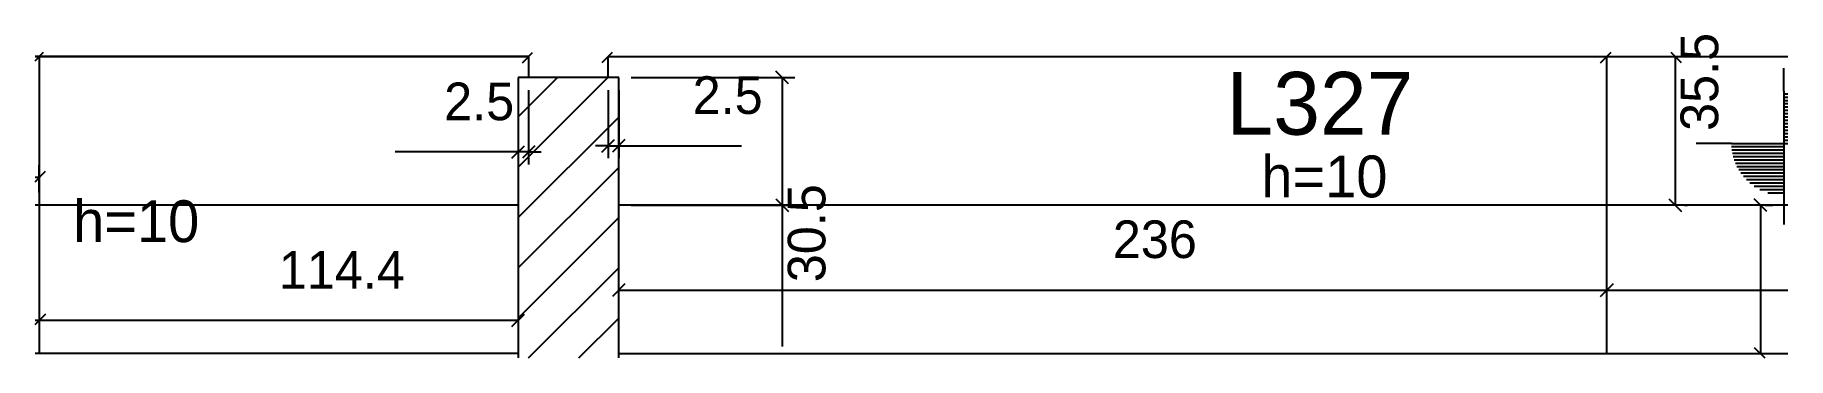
# Model space of a CAD drawing. Header units: metres. Extents: x 3030 to 3449, y 1577 to 1654.
import ezdxf

# ---------------------------------------------------------------- set-up
doc = ezdxf.new("R2010")
doc.units = ezdxf.units.M
for name, color, linetype in [('3', 7, 'Continuous'), ('4', 7, 'Continuous'), ('7', 7, 'Continuous'), ('Painéis', 7, 'Continuous')]:
    doc.layers.add(name, color=color, linetype=linetype)

msp = doc.modelspace()

# ---------------------------------------------------------------- linework, layer by layer
at = {"layer": '3', "color": 3, "lineweight": 25}
for p, q in [((3447.83, 1640.68), (3447.83, 1646.19)), ((3145.57, 1622.51), (3166.99, 1643.94)), ((3145.57, 1634.53), (3154.97, 1643.94)), ((3447.83, 1640.68), (3447.83, 1615.68)), ((3447.83, 1640.08), (3448.8, 1640.08)), ((3447.83, 1639.28), (3448.8, 1639.28)), ((3447.83, 1638.49), (3448.8, 1638.49)), ((3447.83, 1637.7), (3448.8, 1637.7)), ((3447.83, 1636.91), (3448.8, 1636.91)), ((3145.57, 1610.49), (3169.57, 1634.49)), ((3447.83, 1636.11), (3448.8, 1636.11)), ((3447.83, 1635.32), (3448.8, 1635.32)), ((3447.83, 1634.53), (3448.8, 1634.53)), ((3447.83, 1633.73), (3448.8, 1633.73)), ((3447.83, 1632.94), (3448.8, 1632.94)), ((3447.83, 1632.15), (3448.8, 1632.15)), ((3447.83, 1631.36), (3448.8, 1631.36)), ((3447.83, 1630.56), (3448.8, 1630.56)), ((3447.83, 1629.77), (3448.8, 1629.77)), ((3447.83, 1628.98), (3448.8, 1628.98)), ((3435.33, 1628.18), (3426.9, 1628.18)), ((3435.33, 1628.18), (3448.8, 1628.18)), ((3447.83, 1627.39), (3435.33, 1627.39)), ((3447.83, 1626.6), (3435.43, 1626.6)), ((3447.83, 1625.81), (3435.56, 1625.81)), ((3447.83, 1625.01), (3435.74, 1625.01)), ((3447.83, 1624.22), (3435.97, 1624.22)), ((3145.57, 1598.47), (3169.57, 1622.47)), ((3447.83, 1623.43), (3436.27, 1623.43)), ((3447.83, 1622.63), (3436.63, 1622.63)), ((3447.83, 1621.84), (3437.06, 1621.84)), ((3447.83, 1621.05), (3437.56, 1621.05)), ((3447.83, 1620.26), (3438.16, 1620.26)), ((3447.83, 1619.46), (3438.87, 1619.46)), ((3447.83, 1618.67), (3439.72, 1618.67)), ((3447.83, 1617.88), (3440.76, 1617.88)), ((3447.83, 1617.08), (3442.08, 1617.08)), ((3447.83, 1616.29), (3443.98, 1616.29)), ((3447.83, 1615.68), (3447.83, 1608.82)), ((3145.57, 1586.45), (3169.57, 1610.45)), ((3148.04, 1576.9), (3169.57, 1598.43)), ((3160.06, 1576.9), (3169.57, 1586.41)), ((3145.57, 1577.94), (3030.2, 1577.94)), ((3169.57, 1577.94), (3448.8, 1577.94))]:
    msp.add_line(p, q, dxfattribs=at)
for points in [[(3030.2, 1648.94), (3148.07, 1648.94)], [(3148.07, 1648.94), (3148.07, 1643.94)], [(3167.07, 1648.94), (3448.8, 1648.94)], [(3167.07, 1643.94), (3167.07, 1648.94)]]:
    msp.add_lwpolyline(points, dxfattribs=at)
at = {"layer": '7', "color": 7, "lineweight": 25}
for points in [[(3169.57, 1643.94), (3145.57, 1643.94)], [(3145.57, 1643.94), (3145.57, 1576.9)], [(3169.57, 1576.9), (3169.57, 1643.94)]]:
    msp.add_lwpolyline(points, dxfattribs=at)
at = {"layer": 'Painéis', "color": 0, "lineweight": 25}
for p, q in [((3032.16, 1649.9), (3030.2, 1647.94)), ((3030.2, 1647.94), (3032.16, 1649.9)), ((3146.57, 1647.44), (3149.03, 1649.9)), ((3168.03, 1649.9), (3165.57, 1647.44)), ((3404.07, 1647.44), (3406.53, 1649.9)), ((3406.53, 1649.9), (3404.07, 1647.44)), ((3423.35, 1647.44), (3420.89, 1649.9)), ((3210.13, 1642.44), (3207.13, 1645.44)), ((3165.57, 1626.14), (3168.57, 1629.14)), ((3171.07, 1629.14), (3168.07, 1626.14)), ((3144.07, 1624.65), (3147.07, 1627.65)), ((3149.57, 1627.65), (3146.57, 1624.65)), ((3030.2, 1619.02), (3032.7, 1621.52)), ((3207.13, 1614.94), (3210.13, 1611.94)), ((3420.35, 1614.94), (3423.35, 1611.94)), ((3443.73, 1611.94), (3440.73, 1614.94)), ((3171.07, 1594.6), (3168.07, 1591.6)), ((3404.07, 1591.6), (3407.07, 1594.6)), ((3407.07, 1594.6), (3404.07, 1591.6)), ((3032.7, 1587.39), (3030.2, 1584.89)), ((3030.2, 1584.89), (3032.7, 1587.39)), ((3144.07, 1584.39), (3147.07, 1587.39)), ((3440.73, 1579.44), (3443.26, 1576.9))]:
    msp.add_line(p, q, dxfattribs=at)
at = {"layer": 'Painéis', "color": 4, "lineweight": 25}
for p, q in [((3031.2, 1648.94), (3030.2, 1648.94)), ((3148.07, 1648.94), (3031.2, 1648.94)), ((3167.07, 1648.94), (3405.57, 1648.94)), ((3405.57, 1648.94), (3448.8, 1648.94)), ((3421.85, 1648.94), (3421.85, 1613.44)), ((3424.1, 1648.94), (3424.85, 1648.94)), ((3145.57, 1640.94), (3145.57, 1623.15)), ((3148.07, 1640.94), (3148.07, 1623.15)), ((3167.07, 1640.94), (3167.07, 1624.64)), ((3169.57, 1640.94), (3169.57, 1624.64)), ((3172.57, 1643.94), (3211.63, 1643.94)), ((3208.63, 1643.94), (3208.63, 1613.44)), ((3145.57, 1626.15), (3116.21, 1626.15)), ((3148.07, 1626.15), (3145.57, 1626.15)), ((3148.07, 1626.15), (3151.07, 1626.15)), ((3167.07, 1627.64), (3164.07, 1627.64)), ((3167.07, 1627.64), (3169.57, 1627.64)), ((3169.57, 1627.64), (3198.92, 1627.64)), ((3031.2, 1620.02), (3030.2, 1620.02)), ((3031.2, 1616.44), (3031.2, 1623.02)), ((3172.57, 1613.44), (3211.63, 1613.44)), ((3208.63, 1613.44), (3208.63, 1579.61)), ((3424.1, 1613.44), (3424.85, 1613.44)), ((3442.23, 1613.44), (3442.23, 1577.94)), ((3443.34, 1613.44), (3445.23, 1613.44)), ((3169.57, 1593.1), (3405.57, 1593.1)), ((3405.57, 1593.1), (3448.8, 1593.1)), ((3031.2, 1585.89), (3030.2, 1585.89)), ((3145.57, 1585.89), (3031.2, 1585.89)), ((3443.34, 1577.94), (3445.23, 1577.94))]:
    msp.add_line(p, q, dxfattribs=at)
at = {"layer": 'Painéis', "color": 200, "lineweight": 25}
for p, q in [((3031.2, 1648.94), (3031.2, 1577.94)), ((3405.57, 1577.94), (3405.57, 1648.94)), ((3145.57, 1613.44), (3030.2, 1613.44)), ((3448.8, 1613.44), (3169.57, 1613.44))]:
    msp.add_line(p, q, dxfattribs=at)

# ---------------------------------------------------------------- texts
at = {"layer": '3', "color": 3, "lineweight": 25}
for p in [(3323.04, 1615.3), (3039.29, 1604.59)]:
    msp.add_text('h=10', height=10, dxfattribs=at).set_placement(p)
at = {"layer": '4', "color": 4, "lineweight": 25}
msp.add_text('L327', height=15, dxfattribs=at).set_placement((3314.73, 1630.28))
at = {"layer": 'Painéis', "color": 240, "lineweight": 25}
for s, p in [('35.5', (3432.15, 1631.19)), ('30.5', (3218.94, 1595.02))]:
    msp.add_text(s, height=9, rotation=90, dxfattribs=at).set_placement(p)
for s, p in [('2.5', (3127.89, 1633.74)), ('2.5', (3187.24, 1635.24)), ('236', (3287.57, 1600.79)), ('114.4', (3088.38, 1593.45))]:
    msp.add_text(s, height=9, dxfattribs=at).set_placement(p)

doc.saveas('drawing.dxf')
